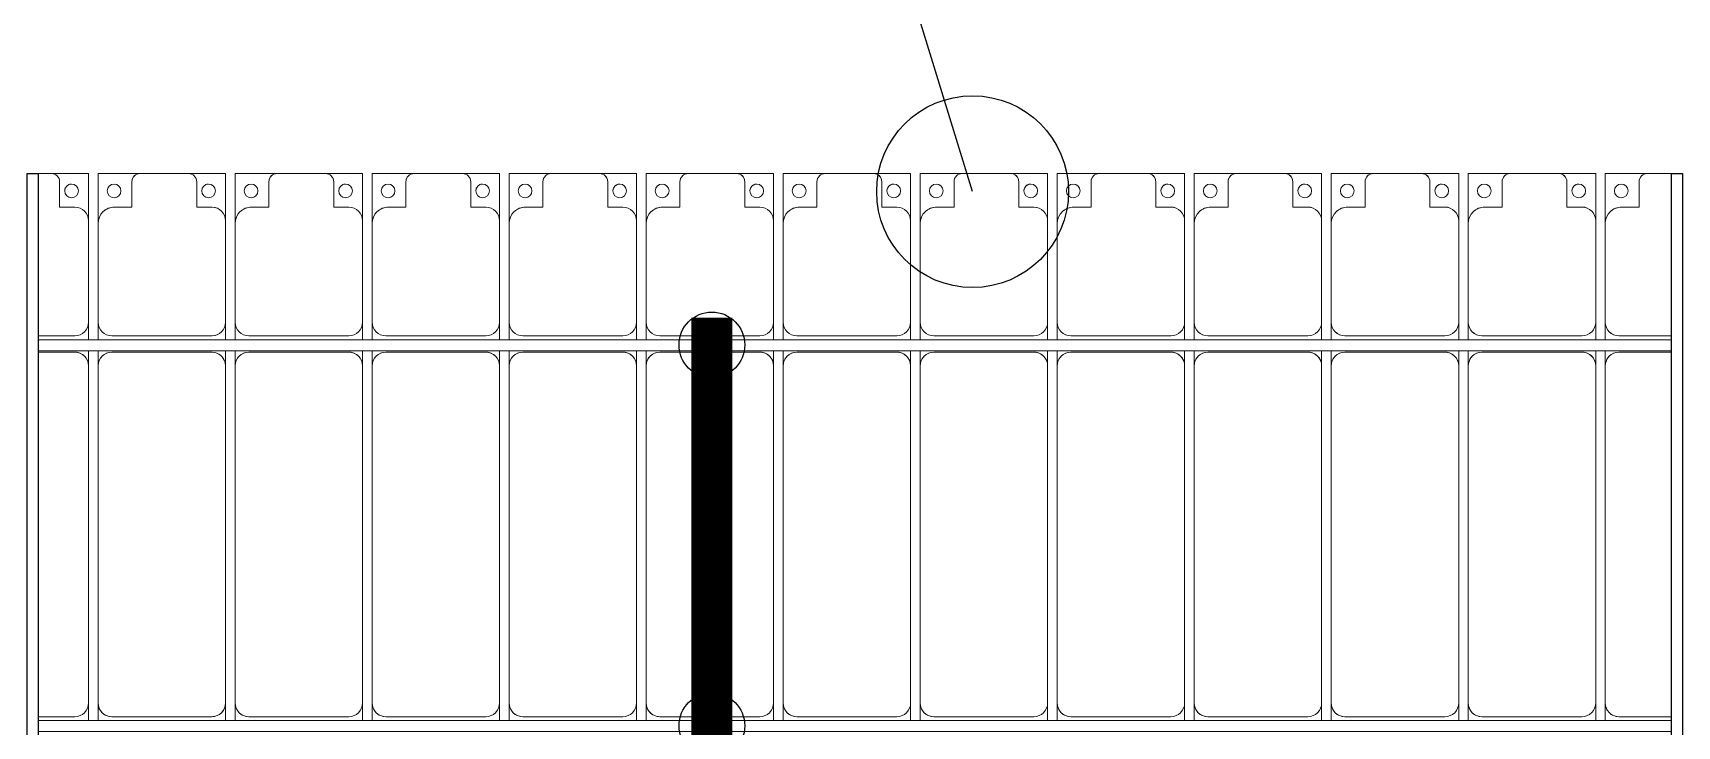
# Model space of a CAD drawing. Header units: millimetres. Extents: x -496478 to -186190, y -204059 to -87354.
# Drawn here: x -483212 to -477212, y -127424 to -124894 of the extents above; entities that cross this region are included whole.
import ezdxf

# ---------------------------------------------------------------- set-up
doc = ezdxf.new("R2010")
doc.units = ezdxf.units.MM
for name, color, linetype, lineweight in [('A-DETL-MBND', 5, 'Continuous', 9), ('A-GENM', 13, 'Continuous', 9), ('S-BEAM', 12, 'Continuous', 9)]:
    doc.layers.add(name, color=color, linetype=linetype, lineweight=lineweight)
for name, color, linetype in [('GC-BICH NEO', 6, 'Continuous'), ('GC-DAY NEO', 5, 'Continuous'), ('GC-HOP 40x60 GIA CUONG', 1, 'Continuous')]:
    doc.layers.add(name, color=color, linetype=linetype)

# ---------------------------------------------------------------- blocks, each defined once
blk = doc.blocks.new('Dầm C52 - Dầm C52-24978-BỐ TRÍ KHUNG KẾT CẤU BÈ PIN 01')
at = {"layer": 'S-BEAM', "color": 1}
for p, q in [((87389.1, 20), (93349.1, 20)), ((93349.1, -20), (87389.1, -20))]:
    blk.add_line(p, q, dxfattribs=at)
blk = doc.blocks.new('Dải phao đi lại kèm đỡ invester - DẢI PHAO ĐI LẠI-24499-BỐ TRÍ KHUNG KẾT CẤU BÈ PIN 01')
at = {"layer": 'A-DETL-MBND', "color": 8}
for p, q in [((5588.2, 1312.2), (5540, 1312.2)), ((5588.2, 1312.2), (5723.4, 1312.2)), ((5723.4, 1312.2), (5588.2, 1312.2)), ((5618.2, 1189.7), (5618.2, 1282.2)), ((5723.4, 1312.2), (5723.4, 1139.7)), ((5758.4, 1312.2), (5911.8, 1312.2)), ((5758.4, 1129.7), (5758.4, 1312.2)), ((5911.8, 1312.2), (5758.4, 1312.2)), ((5881.8, 1282.2), (5881.8, 1189.7)), ((6088.2, 1312.2), (5911.8, 1312.2)), ((6088.2, 1312.2), (6223.4, 1312.2)), ((6223.4, 1312.2), (6088.2, 1312.2)), ((6118.2, 1189.7), (6118.2, 1282.2)), ((6223.4, 1312.2), (6223.4, 1139.7)), ((6258.4, 1312.2), (6411.8, 1312.2)), ((6258.4, 1129.7), (6258.4, 1312.2)), ((6411.8, 1312.2), (6258.4, 1312.2)), ((6381.8, 1282.2), (6381.8, 1189.7)), ((6588.2, 1312.2), (6411.8, 1312.2)), ((6588.2, 1312.2), (6723.4, 1312.2)), ((6723.4, 1312.2), (6588.2, 1312.2)), ((6618.2, 1189.7), (6618.2, 1282.2)), ((6723.4, 1312.2), (6723.4, 1139.7)), ((6758.4, 1312.2), (6911.8, 1312.2)), ((6758.4, 1129.7), (6758.4, 1312.2)), ((6911.8, 1312.2), (6758.4, 1312.2)), ((6881.8, 1282.2), (6881.8, 1189.7)), ((7088.2, 1312.2), (6911.8, 1312.2)), ((7088.2, 1312.2), (7223.4, 1312.2)), ((7223.4, 1312.2), (7088.2, 1312.2)), ((7118.2, 1189.7), (7118.2, 1282.2)), ((7223.4, 1312.2), (7223.4, 1139.7)), ((7258.4, 1312.2), (7411.8, 1312.2)), ((7258.4, 1129.7), (7258.4, 1312.2)), ((7411.8, 1312.2), (7258.4, 1312.2)), ((7381.8, 1282.2), (7381.8, 1189.7)), ((7588.2, 1312.2), (7411.8, 1312.2)), ((7588.2, 1312.2), (7723.4, 1312.2)), ((7723.4, 1312.2), (7588.2, 1312.2)), ((7618.2, 1189.7), (7618.2, 1282.2)), ((7723.4, 1312.2), (7723.4, 1139.7)), ((7758.4, 1312.2), (7911.8, 1312.2)), ((7758.4, 1129.7), (7758.4, 1312.2)), ((7911.8, 1312.2), (7758.4, 1312.2)), ((7881.8, 1282.2), (7881.8, 1189.7)), ((8088.2, 1312.2), (7911.8, 1312.2)), ((8088.2, 1312.2), (8223.4, 1312.2)), ((8223.4, 1312.2), (8088.2, 1312.2)), ((8118.2, 1189.7), (8118.2, 1282.2)), ((8223.4, 1312.2), (8223.4, 1139.7)), ((8258.4, 1312.2), (8411.8, 1312.2)), ((8258.4, 1129.7), (8258.4, 1312.2)), ((8411.8, 1312.2), (8258.4, 1312.2)), ((8381.8, 1282.2), (8381.8, 1189.7)), ((8588.2, 1312.2), (8411.8, 1312.2)), ((8588.2, 1312.2), (8723.4, 1312.2)), ((8723.4, 1312.2), (8588.2, 1312.2)), ((8618.2, 1189.7), (8618.2, 1282.2)), ((8723.4, 1312.2), (8723.4, 1139.7)), ((8758.4, 1312.2), (8911.8, 1312.2)), ((8758.4, 1129.7), (8758.4, 1312.2)), ((8911.8, 1312.2), (8758.4, 1312.2)), ((8881.8, 1282.2), (8881.8, 1189.7)), ((9088.2, 1312.2), (8911.8, 1312.2)), ((9088.2, 1312.2), (9223.4, 1312.2)), ((9223.4, 1312.2), (9088.2, 1312.2)), ((9118.2, 1189.7), (9118.2, 1282.2)), ((9223.4, 1312.2), (9223.4, 1139.7)), ((9258.4, 1312.2), (9411.8, 1312.2)), ((9258.4, 1129.7), (9258.4, 1312.2)), ((9411.8, 1312.2), (9258.4, 1312.2)), ((9381.8, 1282.2), (9381.8, 1189.7)), ((9588.2, 1312.2), (9411.8, 1312.2)), ((9588.2, 1312.2), (9723.4, 1312.2)), ((9723.4, 1312.2), (9588.2, 1312.2)), ((9618.2, 1189.7), (9618.2, 1282.2)), ((9723.4, 1312.2), (9723.4, 1139.7)), ((9758.4, 1312.2), (9911.8, 1312.2)), ((9758.4, 1129.7), (9758.4, 1312.2)), ((9911.8, 1312.2), (9758.4, 1312.2)), ((9881.8, 1282.2), (9881.8, 1189.7)), ((10088.2, 1312.2), (9911.8, 1312.2)), ((10088.2, 1312.2), (10223.4, 1312.2)), ((10223.4, 1312.2), (10088.2, 1312.2)), ((10118.2, 1189.7), (10118.2, 1282.2)), ((10223.4, 1312.2), (10223.4, 1139.7)), ((10258.4, 1312.2), (10411.8, 1312.2)), ((10258.4, 1129.7), (10258.4, 1312.2)), ((10411.8, 1312.2), (10258.4, 1312.2)), ((10381.8, 1282.2), (10381.8, 1189.7)), ((10588.2, 1312.2), (10411.8, 1312.2)), ((10588.2, 1312.2), (10723.4, 1312.2)), ((10723.4, 1312.2), (10588.2, 1312.2)), ((10618.2, 1189.7), (10618.2, 1282.2)), ((10723.4, 1312.2), (10723.4, 1139.7)), ((10758.4, 1312.2), (10911.8, 1312.2)), ((10758.4, 1129.7), (10758.4, 1312.2)), ((10911.8, 1312.2), (10758.4, 1312.2)), ((10881.8, 1282.2), (10881.8, 1189.7)), ((11088.2, 1312.2), (10911.8, 1312.2)), ((11088.2, 1312.2), (11223.4, 1312.2)), ((11223.4, 1312.2), (11088.2, 1312.2)), ((11118.2, 1189.7), (11118.2, 1282.2)), ((11223.4, 1312.2), (11223.4, 1139.7)), ((11258.4, 1312.2), (11411.8, 1312.2)), ((11258.4, 1129.7), (11258.4, 1312.2)), ((11411.8, 1312.2), (11258.4, 1312.2)), ((11381.8, 1282.2), (11381.8, 1189.7)), ((11500, 1312.2), (11411.8, 1312.2)), ((5673.4, 1189.7), (5618.2, 1189.7)), ((5881.8, 1189.7), (5818.4, 1189.7)), ((6173.4, 1189.7), (6118.2, 1189.7)), ((6381.8, 1189.7), (6318.4, 1189.7)), ((6673.4, 1189.7), (6618.2, 1189.7)), ((6881.8, 1189.7), (6818.4, 1189.7)), ((7173.4, 1189.7), (7118.2, 1189.7)), ((7381.8, 1189.7), (7318.4, 1189.7)), ((7673.4, 1189.7), (7618.2, 1189.7)), ((7881.8, 1189.7), (7818.4, 1189.7)), ((8173.4, 1189.7), (8118.2, 1189.7)), ((8381.8, 1189.7), (8318.4, 1189.7)), ((8673.4, 1189.7), (8618.2, 1189.7)), ((8881.8, 1189.7), (8818.4, 1189.7)), ((9173.4, 1189.7), (9118.2, 1189.7)), ((9381.8, 1189.7), (9318.4, 1189.7)), ((9673.4, 1189.7), (9618.2, 1189.7)), ((9881.8, 1189.7), (9818.4, 1189.7)), ((10173.4, 1189.7), (10118.2, 1189.7)), ((10381.8, 1189.7), (10318.4, 1189.7)), ((10673.4, 1189.7), (10618.2, 1189.7)), ((10881.8, 1189.7), (10818.4, 1189.7)), ((11173.4, 1189.7), (11118.2, 1189.7)), ((11381.8, 1189.7), (11318.4, 1189.7)), ((5723.4, 769.7), (5723.4, 1139.7)), ((5758.4, 1129.7), (5758.4, 769.7)), ((6223.4, 769.7), (6223.4, 1139.7)), ((6258.4, 1129.7), (6258.4, 769.7)), ((6723.4, 769.7), (6723.4, 1139.7)), ((6758.4, 1129.7), (6758.4, 769.7)), ((7223.4, 769.7), (7223.4, 1139.7)), ((7258.4, 1129.7), (7258.4, 769.7)), ((7723.4, 769.7), (7723.4, 1139.7)), ((7758.4, 1129.7), (7758.4, 769.7)), ((8223.4, 769.7), (8223.4, 1139.7)), ((8258.4, 1129.7), (8258.4, 769.7)), ((8723.4, 769.7), (8723.4, 1139.7)), ((8758.4, 1129.7), (8758.4, 769.7)), ((9223.4, 769.7), (9223.4, 1139.7)), ((9258.4, 1129.7), (9258.4, 769.7)), ((9723.4, 769.7), (9723.4, 1139.7)), ((9758.4, 1129.7), (9758.4, 769.7)), ((10223.4, 769.7), (10223.4, 1139.7)), ((10258.4, 1129.7), (10258.4, 769.7)), ((10723.4, 769.7), (10723.4, 1139.7)), ((10758.4, 1129.7), (10758.4, 769.7)), ((11223.4, 769.7), (11223.4, 1139.7)), ((11258.4, 1129.7), (11258.4, 769.7)), ((5723.4, 769.7), (5723.4, 705.3)), ((5758.4, 705.3), (5758.4, 769.7)), ((6223.4, 769.7), (6223.4, 705.3)), ((6258.4, 705.3), (6258.4, 769.7)), ((6723.4, 769.7), (6723.4, 705.3)), ((6758.4, 705.3), (6758.4, 769.7)), ((7223.4, 769.7), (7223.4, 705.3)), ((7258.4, 705.3), (7258.4, 769.7)), ((7723.4, 769.7), (7723.4, 705.3)), ((7758.4, 705.3), (7758.4, 769.7)), ((8223.4, 769.7), (8223.4, 705.3)), ((8258.4, 705.3), (8258.4, 769.7)), ((8723.4, 769.7), (8723.4, 705.3)), ((8758.4, 705.3), (8758.4, 769.7)), ((9223.4, 769.7), (9223.4, 705.3)), ((9258.4, 705.3), (9258.4, 769.7)), ((9723.4, 769.7), (9723.4, 705.3)), ((9758.4, 705.3), (9758.4, 769.7)), ((10223.4, 769.7), (10223.4, 705.3)), ((10258.4, 705.3), (10258.4, 769.7)), ((10723.4, 769.7), (10723.4, 705.3)), ((10758.4, 705.3), (10758.4, 769.7)), ((11223.4, 769.7), (11223.4, 705.3)), ((11258.4, 705.3), (11258.4, 769.7)), ((5540, 719.7), (5673.4, 719.7)), ((5673.4, 660.3), (5540, 660.3)), ((5723.4, 665.3), (5723.4, 610.3)), ((5758.4, 610.3), (5758.4, 665.3)), ((5808.4, 719.7), (6173.4, 719.7)), ((6173.4, 660.3), (5808.4, 660.3)), ((6223.4, 665.3), (6223.4, 610.3)), ((6258.4, 610.3), (6258.4, 665.3)), ((6308.4, 719.7), (6673.4, 719.7)), ((6673.4, 660.3), (6308.4, 660.3)), ((6723.4, 665.3), (6723.4, 610.3)), ((6758.4, 610.3), (6758.4, 665.3)), ((6808.4, 719.7), (7173.4, 719.7)), ((7173.4, 660.3), (6808.4, 660.3)), ((7223.4, 665.3), (7223.4, 610.3)), ((7258.4, 610.3), (7258.4, 665.3)), ((7308.4, 719.7), (7673.4, 719.7)), ((7673.4, 660.3), (7308.4, 660.3)), ((7723.4, 665.3), (7723.4, 610.3)), ((7758.4, 610.3), (7758.4, 665.3)), ((7808.4, 719.7), (8173.4, 719.7)), ((8173.4, 660.3), (7808.4, 660.3)), ((8223.4, 665.3), (8223.4, 610.3)), ((8258.4, 610.3), (8258.4, 665.3)), ((8308.4, 719.7), (8673.4, 719.7)), ((8673.4, 660.3), (8308.4, 660.3)), ((8723.4, 665.3), (8723.4, 610.3)), ((8758.4, 610.3), (8758.4, 665.3)), ((8808.4, 719.7), (9173.4, 719.7)), ((9173.4, 660.3), (8808.4, 660.3)), ((9223.4, 665.3), (9223.4, 610.3)), ((9258.4, 610.3), (9258.4, 665.3)), ((9308.4, 719.7), (9673.4, 719.7)), ((9673.4, 660.3), (9308.4, 660.3)), ((9723.4, 665.3), (9723.4, 610.3)), ((9758.4, 610.3), (9758.4, 665.3)), ((9808.4, 719.7), (10173.4, 719.7)), ((10173.4, 660.3), (9808.4, 660.3)), ((10223.4, 665.3), (10223.4, 610.3)), ((10258.4, 610.3), (10258.4, 665.3)), ((10308.4, 719.7), (10673.4, 719.7)), ((10673.4, 660.3), (10308.4, 660.3)), ((10723.4, 665.3), (10723.4, 610.3)), ((10758.4, 610.3), (10758.4, 665.3)), ((10808.4, 719.7), (11173.4, 719.7)), ((11173.4, 660.3), (10808.4, 660.3)), ((11223.4, 665.3), (11223.4, 610.3)), ((11258.4, 610.3), (11258.4, 665.3)), ((11308.4, 719.7), (11500, 719.7)), ((11500, 660.3), (11308.4, 660.3)), ((5723.4, -620.3), (5723.4, 610.3)), ((5758.4, 610.3), (5758.4, -620.3)), ((6223.4, -620.3), (6223.4, 610.3)), ((6258.4, 610.3), (6258.4, -620.3)), ((6723.4, -620.3), (6723.4, 610.3)), ((6758.4, 610.3), (6758.4, -620.3)), ((7223.4, -620.3), (7223.4, 610.3)), ((7258.4, 610.3), (7258.4, -620.3)), ((7723.4, -620.3), (7723.4, 610.3)), ((7758.4, 610.3), (7758.4, -620.3)), ((8223.4, -620.3), (8223.4, 610.3)), ((8258.4, 610.3), (8258.4, -620.3)), ((8723.4, -620.3), (8723.4, 610.3)), ((8758.4, 610.3), (8758.4, -620.3)), ((9223.4, -620.3), (9223.4, 610.3)), ((9258.4, 610.3), (9258.4, -620.3)), ((9723.4, -620.3), (9723.4, 610.3)), ((9758.4, 610.3), (9758.4, -620.3)), ((10223.4, -620.3), (10223.4, 610.3)), ((10258.4, 610.3), (10258.4, -620.3)), ((10723.4, -620.3), (10723.4, 610.3)), ((10758.4, 610.3), (10758.4, -620.3)), ((11223.4, -620.3), (11223.4, 610.3)), ((11258.4, 610.3), (11258.4, -620.3)), ((5723.4, -620.3), (5723.4, -684.7)), ((5758.4, -684.7), (5758.4, -620.3)), ((6223.4, -620.3), (6223.4, -684.7)), ((6258.4, -684.7), (6258.4, -620.3)), ((6723.4, -620.3), (6723.4, -684.7)), ((6758.4, -684.7), (6758.4, -620.3)), ((7223.4, -620.3), (7223.4, -684.7)), ((7258.4, -684.7), (7258.4, -620.3)), ((7723.4, -620.3), (7723.4, -684.7)), ((7758.4, -684.7), (7758.4, -620.3)), ((8223.4, -620.3), (8223.4, -684.7)), ((8258.4, -684.7), (8258.4, -620.3)), ((8723.4, -620.3), (8723.4, -684.7)), ((8758.4, -684.7), (8758.4, -620.3)), ((9223.4, -620.3), (9223.4, -684.7)), ((9258.4, -684.7), (9258.4, -620.3)), ((9723.4, -620.3), (9723.4, -684.7)), ((9758.4, -684.7), (9758.4, -620.3)), ((10223.4, -620.3), (10223.4, -684.7)), ((10258.4, -684.7), (10258.4, -620.3)), ((10723.4, -620.3), (10723.4, -684.7)), ((10758.4, -684.7), (10758.4, -620.3)), ((11223.4, -620.3), (11223.4, -684.7)), ((11258.4, -684.7), (11258.4, -620.3)), ((5540, -670.3), (5673.4, -670.3)), ((5808.4, -670.3), (6173.4, -670.3)), ((6308.4, -670.3), (6673.4, -670.3)), ((6808.4, -670.3), (7173.4, -670.3)), ((7308.4, -670.3), (7673.4, -670.3)), ((7808.4, -670.3), (8173.4, -670.3)), ((8308.4, -670.3), (8673.4, -670.3)), ((8808.4, -670.3), (9173.4, -670.3)), ((9308.4, -670.3), (9673.4, -670.3)), ((9808.4, -670.3), (10173.4, -670.3)), ((10308.4, -670.3), (10673.4, -670.3)), ((10808.4, -670.3), (11173.4, -670.3)), ((11308.4, -670.3), (11500, -670.3))]:
    blk.add_line(p, q, dxfattribs=at)
for centre, radius, start, end in [((5588.2, 1282.2), 30, 360, 90), ((5588.2, 1282.2), 30, 75, 90), ((5588.2, 1282.2), 30, 15, 90), ((5588.2, 1282.2), 30, 75, 90), ((5661.8, 1248.6), 25, 90, 270), ((5661.8, 1248.6), 25, 150, 180), ((5661.8, 1248.6), 25, 120, 135), ((5661.8, 1248.6), 25, 90, 105), ((5661.8, 1248.6), 25, 270, 90), ((5816.8, 1248.6), 25, 90, 270), ((5816.8, 1248.6), 25, 270, 90), ((5911.8, 1282.2), 30, 90, 180), ((5911.8, 1282.2), 30, 90, 165), ((5911.8, 1282.2), 30, 90, 105), ((5911.8, 1282.2), 30, 90, 105), ((6088.2, 1282.2), 30, 360, 90), ((6088.2, 1282.2), 30, 75, 90), ((6088.2, 1282.2), 30, 15, 90), ((6088.2, 1282.2), 30, 75, 90), ((6161.8, 1248.6), 25, 90, 270), ((6161.8, 1248.6), 25, 150, 180), ((6161.8, 1248.6), 25, 120, 135), ((6161.8, 1248.6), 25, 90, 105), ((6161.8, 1248.6), 25, 270, 90), ((6316.8, 1248.6), 25, 90, 270), ((6316.8, 1248.6), 25, 270, 90), ((6411.8, 1282.2), 30, 90, 180), ((6411.8, 1282.2), 30, 90, 165), ((6411.8, 1282.2), 30, 90, 105), ((6411.8, 1282.2), 30, 90, 105), ((6588.2, 1282.2), 30, 360, 90), ((6588.2, 1282.2), 30, 75, 90), ((6588.2, 1282.2), 30, 15, 90), ((6588.2, 1282.2), 30, 75, 90), ((6661.8, 1248.6), 25, 90, 270), ((6661.8, 1248.6), 25, 150, 180), ((6661.8, 1248.6), 25, 120, 135), ((6661.8, 1248.6), 25, 90, 105), ((6661.8, 1248.6), 25, 270, 90), ((6816.8, 1248.6), 25, 90, 270), ((6816.8, 1248.6), 25, 270, 90), ((6911.8, 1282.2), 30, 90, 180), ((6911.8, 1282.2), 30, 90, 165), ((6911.8, 1282.2), 30, 90, 105), ((6911.8, 1282.2), 30, 90, 105), ((7088.2, 1282.2), 30, 360, 90), ((7088.2, 1282.2), 30, 75, 90), ((7088.2, 1282.2), 30, 15, 90), ((7088.2, 1282.2), 30, 75, 90), ((7161.8, 1248.6), 25, 90, 270), ((7161.8, 1248.6), 25, 150, 180), ((7161.8, 1248.6), 25, 120, 135), ((7161.8, 1248.6), 25, 90, 105), ((7161.8, 1248.6), 25, 270, 90), ((7316.8, 1248.6), 25, 90, 270), ((7316.8, 1248.6), 25, 270, 90), ((7411.8, 1282.2), 30, 90, 180), ((7411.8, 1282.2), 30, 90, 165), ((7411.8, 1282.2), 30, 90, 105), ((7411.8, 1282.2), 30, 90, 105), ((7588.2, 1282.2), 30, 360, 90), ((7588.2, 1282.2), 30, 75, 90), ((7588.2, 1282.2), 30, 15, 90), ((7588.2, 1282.2), 30, 75, 90), ((7661.8, 1248.6), 25, 90, 270), ((7661.8, 1248.6), 25, 150, 180), ((7661.8, 1248.6), 25, 120, 135), ((7661.8, 1248.6), 25, 90, 105), ((7661.8, 1248.6), 25, 270, 90), ((7816.8, 1248.6), 25, 90, 270), ((7816.8, 1248.6), 25, 270, 90), ((7911.8, 1282.2), 30, 90, 180), ((7911.8, 1282.2), 30, 90, 165), ((7911.8, 1282.2), 30, 90, 105), ((7911.8, 1282.2), 30, 90, 105), ((8088.2, 1282.2), 30, 360, 90), ((8088.2, 1282.2), 30, 75, 90), ((8088.2, 1282.2), 30, 15, 90), ((8088.2, 1282.2), 30, 75, 90), ((8161.8, 1248.6), 25, 90, 270), ((8161.8, 1248.6), 25, 150, 180), ((8161.8, 1248.6), 25, 120, 135), ((8161.8, 1248.6), 25, 90, 105), ((8161.8, 1248.6), 25, 270, 90), ((8316.8, 1248.6), 25, 90, 270), ((8316.8, 1248.6), 25, 270, 90), ((8411.8, 1282.2), 30, 90, 180), ((8411.8, 1282.2), 30, 90, 165), ((8411.8, 1282.2), 30, 90, 105), ((8411.8, 1282.2), 30, 90, 105), ((8588.2, 1282.2), 30, 360, 90), ((8588.2, 1282.2), 30, 75, 90), ((8588.2, 1282.2), 30, 15, 90), ((8588.2, 1282.2), 30, 75, 90), ((8661.8, 1248.6), 25, 90, 270), ((8661.8, 1248.6), 25, 150, 180), ((8661.8, 1248.6), 25, 120, 135), ((8661.8, 1248.6), 25, 90, 105), ((8661.8, 1248.6), 25, 270, 90), ((8816.8, 1248.6), 25, 90, 270), ((8816.8, 1248.6), 25, 270, 90), ((8911.8, 1282.2), 30, 90, 180), ((8911.8, 1282.2), 30, 90, 165), ((8911.8, 1282.2), 30, 90, 105), ((8911.8, 1282.2), 30, 90, 105), ((9088.2, 1282.2), 30, 360, 90), ((9088.2, 1282.2), 30, 75, 90), ((9088.2, 1282.2), 30, 15, 90), ((9088.2, 1282.2), 30, 75, 90), ((9161.8, 1248.6), 25, 90, 270), ((9161.8, 1248.6), 25, 150, 180), ((9161.8, 1248.6), 25, 120, 135), ((9161.8, 1248.6), 25, 90, 105), ((9161.8, 1248.6), 25, 270, 90), ((9316.8, 1248.6), 25, 90, 270), ((9316.8, 1248.6), 25, 270, 90), ((9411.8, 1282.2), 30, 90, 180), ((9411.8, 1282.2), 30, 90, 165), ((9411.8, 1282.2), 30, 90, 105), ((9411.8, 1282.2), 30, 90, 105), ((9588.2, 1282.2), 30, 360, 90), ((9588.2, 1282.2), 30, 75, 90), ((9588.2, 1282.2), 30, 15, 90), ((9588.2, 1282.2), 30, 75, 90), ((9661.8, 1248.6), 25, 90, 270), ((9661.8, 1248.6), 25, 150, 180), ((9661.8, 1248.6), 25, 120, 135), ((9661.8, 1248.6), 25, 90, 105), ((9661.8, 1248.6), 25, 270, 90), ((9816.8, 1248.6), 25, 90, 270), ((9816.8, 1248.6), 25, 270, 90), ((9911.8, 1282.2), 30, 90, 180), ((9911.8, 1282.2), 30, 90, 165), ((9911.8, 1282.2), 30, 90, 105), ((9911.8, 1282.2), 30, 90, 105), ((10088.2, 1282.2), 30, 360, 90), ((10088.2, 1282.2), 30, 75, 90), ((10088.2, 1282.2), 30, 15, 90), ((10088.2, 1282.2), 30, 75, 90), ((10161.8, 1248.6), 25, 90, 270), ((10161.8, 1248.6), 25, 150, 180), ((10161.8, 1248.6), 25, 120, 135), ((10161.8, 1248.6), 25, 90, 105), ((10161.8, 1248.6), 25, 270, 90), ((10316.8, 1248.6), 25, 90, 270), ((10316.8, 1248.6), 25, 270, 90), ((10411.8, 1282.2), 30, 90, 180), ((10411.8, 1282.2), 30, 90, 165), ((10411.8, 1282.2), 30, 90, 105), ((10411.8, 1282.2), 30, 90, 105), ((10588.2, 1282.2), 30, 0, 90), ((10588.2, 1282.2), 30, 75, 90), ((10588.2, 1282.2), 30, 15, 90), ((10588.2, 1282.2), 30, 75, 90), ((10661.8, 1248.6), 25, 90, 270), ((10661.8, 1248.6), 25, 150, 180), ((10661.8, 1248.6), 25, 120, 135), ((10661.8, 1248.6), 25, 90, 105), ((10661.8, 1248.6), 25, 270, 90), ((10816.8, 1248.6), 25, 90, 270), ((10816.8, 1248.6), 25, 270, 90), ((10911.8, 1282.2), 30, 90, 180), ((10911.8, 1282.2), 30, 90, 165), ((10911.8, 1282.2), 30, 90, 105), ((10911.8, 1282.2), 30, 90, 105), ((11088.2, 1282.2), 30, 0, 90), ((11088.2, 1282.2), 30, 75, 90), ((11088.2, 1282.2), 30, 15, 90), ((11088.2, 1282.2), 30, 75, 90), ((11161.8, 1248.6), 25, 90, 270), ((11161.8, 1248.6), 25, 150, 180), ((11161.8, 1248.6), 25, 120, 135), ((11161.8, 1248.6), 25, 90, 105), ((11161.8, 1248.6), 25, 270, 90), ((11316.8, 1248.6), 25, 90, 270), ((11316.8, 1248.6), 25, 270, 90), ((11411.8, 1282.2), 30, 90, 180), ((11411.8, 1282.2), 30, 90, 165), ((11411.8, 1282.2), 30, 90, 105), ((11411.8, 1282.2), 30, 90, 105), ((5673.4, 1139.7), 50, 0, 90), ((5673.4, 1139.7), 50, 45, 90), ((5818.4, 1129.7), 60, 90, 180), ((5818.4, 1129.7), 60, 90, 135), ((6173.4, 1139.7), 50, 0, 90), ((6173.4, 1139.7), 50, 45, 85.903), ((6318.4, 1129.7), 60, 90, 180), ((6318.4, 1129.7), 60, 90, 135), ((6673.4, 1139.7), 50, 360, 90), ((6673.4, 1139.7), 50, 45, 90), ((6818.4, 1129.7), 60, 90, 180), ((6818.4, 1129.7), 60, 90, 135), ((7173.4, 1139.7), 50, 0, 90), ((7173.4, 1139.7), 50, 45, 90), ((7318.4, 1129.7), 60, 90, 180), ((7318.4, 1129.7), 60, 90, 135), ((7673.4, 1139.7), 50, 0, 90), ((7673.4, 1139.7), 50, 45, 90), ((7818.4, 1129.7), 60, 90, 180), ((7818.4, 1129.7), 60, 90, 135), ((8173.4, 1139.7), 50, 0, 90), ((8173.4, 1139.7), 50, 45, 90), ((8318.4, 1129.7), 60, 90, 180), ((8318.4, 1129.7), 60, 90, 135), ((8673.4, 1139.7), 50, 0, 90), ((8673.4, 1139.7), 50, 45, 90), ((8818.4, 1129.7), 60, 90, 180), ((8818.4, 1129.7), 60, 90, 135), ((9173.4, 1139.7), 50, 0, 90), ((9173.4, 1139.7), 50, 45, 90), ((9318.4, 1129.7), 60, 90, 180), ((9318.4, 1129.7), 60, 90, 135), ((9673.4, 1139.7), 50, 0, 90), ((9673.4, 1139.7), 50, 45, 90), ((9818.4, 1129.7), 60, 90, 180), ((9818.4, 1129.7), 60, 90, 135), ((10173.4, 1139.7), 50, 0, 90), ((10173.4, 1139.7), 50, 45, 90), ((10318.4, 1129.7), 60, 90, 180), ((10318.4, 1129.7), 60, 90, 135), ((10673.4, 1139.7), 50, 0, 90), ((10673.4, 1139.7), 50, 45, 90), ((10818.4, 1129.7), 60, 90, 180), ((10818.4, 1129.7), 60, 90, 135), ((11173.4, 1139.7), 50, 0, 90), ((11173.4, 1139.7), 50, 45, 90), ((11318.4, 1129.7), 60, 90, 180), ((11318.4, 1129.7), 60, 90, 135), ((5673.4, 769.7), 50, 270, 0), ((5673.4, 769.7), 50, 270, 315), ((5808.4, 769.7), 50, 180, 270), ((5808.4, 769.7), 50, 225, 270), ((6173.4, 769.7), 50, 270, 360), ((6173.4, 769.7), 50, 274.0898, 315), ((6308.4, 769.7), 50, 180, 270), ((6308.4, 769.7), 50, 225, 270), ((6673.4, 769.7), 50, 270, 0), ((6673.4, 769.7), 50, 270, 315), ((6808.4, 769.7), 50, 180, 270), ((6808.4, 769.7), 50, 225, 270), ((7173.4, 769.7), 50, 270, 0), ((7173.4, 769.7), 50, 270, 315), ((7308.4, 769.7), 50, 180, 270), ((7308.4, 769.7), 50, 225, 270), ((7673.4, 769.7), 50, 270, 0), ((7673.4, 769.7), 50, 270, 315), ((7808.4, 769.7), 50, 180, 270), ((7808.4, 769.7), 50, 225, 270), ((8173.4, 769.7), 50, 270, 360), ((8173.4, 769.7), 50, 270, 315), ((8308.4, 769.7), 50, 180, 270), ((8308.4, 769.7), 50, 225, 270), ((8673.4, 769.7), 50, 270, 0), ((8673.4, 769.7), 50, 270, 315), ((8808.4, 769.7), 50, 180, 270), ((8808.4, 769.7), 50, 225, 270), ((9173.4, 769.7), 50, 270, 0), ((9173.4, 769.7), 50, 270, 315), ((9308.4, 769.7), 50, 180, 270), ((9308.4, 769.7), 50, 225, 270), ((9673.4, 769.7), 50, 270, 0), ((9673.4, 769.7), 50, 270, 315), ((9808.4, 769.7), 50, 180, 270), ((9808.4, 769.7), 50, 225, 270), ((10173.4, 769.7), 50, 270, 360), ((10173.4, 769.7), 50, 270, 315), ((10308.4, 769.7), 50, 180, 270), ((10308.4, 769.7), 50, 225, 270), ((10673.4, 769.7), 50, 270, 0), ((10673.4, 769.7), 50, 270, 315), ((10808.4, 769.7), 50, 180, 270), ((10808.4, 769.7), 50, 225, 270), ((11173.4, 769.7), 50, 270, 0), ((11173.4, 769.7), 50, 270, 315), ((11308.4, 769.7), 50, 180, 270), ((11308.4, 769.7), 50, 225, 270), ((5673.4, 610.3), 50, 360, 90), ((5673.4, 610.3), 50, 15, 90), ((5808.4, 610.3), 50, 90, 180), ((6173.4, 610.3), 50, 360, 90), ((6173.4, 610.3), 50, 15, 85.91113), ((6308.4, 610.3), 50, 90, 180), ((6673.4, 610.3), 50, 360, 90), ((6673.4, 610.3), 50, 15, 90), ((6808.4, 610.3), 50, 90, 180), ((7173.4, 610.3), 50, 360, 90), ((7173.4, 610.3), 50, 15, 90), ((7308.4, 610.3), 50, 90, 180), ((7673.4, 610.3), 50, 360, 90), ((7673.4, 610.3), 50, 15, 90), ((7808.4, 610.3), 50, 90, 180), ((8173.4, 610.3), 50, 360, 90), ((8173.4, 610.3), 50, 15, 90), ((8308.4, 610.3), 50, 90, 180), ((8673.4, 610.3), 50, 360, 90), ((8673.4, 610.3), 50, 15, 90), ((8808.4, 610.3), 50, 90, 180), ((9173.4, 610.3), 50, 360, 90), ((9173.4, 610.3), 50, 15, 90), ((9308.4, 610.3), 50, 90, 180), ((9673.4, 610.3), 50, 360, 90), ((9673.4, 610.3), 50, 15, 90), ((9808.4, 610.3), 50, 90, 180), ((10173.4, 610.3), 50, 360, 90), ((10173.4, 610.3), 50, 15, 90), ((10308.4, 610.3), 50, 90, 180), ((10673.4, 610.3), 50, 360, 90), ((10673.4, 610.3), 50, 15, 90), ((10808.4, 610.3), 50, 90, 180), ((11173.4, 610.3), 50, 360, 90), ((11173.4, 610.3), 50, 15, 90), ((11308.4, 610.3), 50, 90, 180), ((5808.4, 610.3), 50, 105, 180), ((6308.4, 610.3), 50, 105, 180), ((6808.4, 610.3), 50, 105, 180), ((7308.4, 610.3), 50, 105, 180), ((7808.4, 610.3), 50, 120.82036, 180), ((7808.4, 610.3), 50, 105, 120), ((8308.4, 610.3), 50, 105, 180), ((8808.4, 610.3), 50, 105, 180), ((9308.4, 610.3), 50, 105, 180), ((9808.4, 610.3), 50, 105, 180), ((10308.4, 610.3), 50, 105, 180), ((10808.4, 610.3), 50, 105, 180), ((11308.4, 610.3), 50, 105, 180), ((5673.4, -620.3), 50, 270, 0), ((5673.4, -620.3), 50, 270, 0), ((5808.4, -620.3), 50, 180, 270), ((5808.4, -620.3), 50, 195, 270), ((6173.4, -620.3), 50, 270, 0), ((6173.4, -620.3), 50, 274.06847, 0), ((6308.4, -620.3), 50, 180, 270), ((6308.4, -620.3), 50, 195, 270), ((6673.4, -620.3), 50, 270, 360), ((6673.4, -620.3), 50, 270, 360), ((6808.4, -620.3), 50, 180, 270), ((6808.4, -620.3), 50, 195, 270), ((7173.4, -620.3), 50, 270, 360), ((7173.4, -620.3), 50, 270, 360), ((7308.4, -620.3), 50, 180, 270), ((7308.4, -620.3), 50, 195, 270), ((7673.4, -620.3), 50, 270, 360), ((7673.4, -620.3), 50, 270, 360), ((7808.4, -620.3), 50, 180, 270), ((7808.4, -620.3), 50, 195, 239.15439), ((8173.4, -620.3), 50, 270, 360), ((8173.4, -620.3), 50, 270, 360), ((8308.4, -620.3), 50, 180, 270), ((8308.4, -620.3), 50, 195, 270), ((8673.4, -620.3), 50, 270, 0), ((8673.4, -620.3), 50, 270, 0), ((8808.4, -620.3), 50, 180, 270), ((8808.4, -620.3), 50, 195, 270), ((9173.4, -620.3), 50, 270, 0), ((9173.4, -620.3), 50, 270, 0), ((9308.4, -620.3), 50, 180, 270), ((9308.4, -620.3), 50, 195, 270), ((9673.4, -620.3), 50, 270, 360), ((9673.4, -620.3), 50, 270, 360), ((9808.4, -620.3), 50, 180, 270), ((9808.4, -620.3), 50, 195, 270), ((10173.4, -620.3), 50, 270, 0), ((10173.4, -620.3), 50, 270, 0), ((10308.4, -620.3), 50, 180, 270), ((10308.4, -620.3), 50, 195, 270), ((10673.4, -620.3), 50, 270, 0), ((10673.4, -620.3), 50, 270, 0), ((10808.4, -620.3), 50, 180, 270), ((10808.4, -620.3), 50, 195, 270), ((11173.4, -620.3), 50, 270, 0), ((11173.4, -620.3), 50, 270, 0), ((11308.4, -620.3), 50, 180, 270), ((11308.4, -620.3), 50, 195, 270), ((7808.4, -620.3), 50, 240, 270)]:
    blk.add_arc(centre, radius, start, end, dxfattribs=at)
blk = doc.blocks.new('Dầm C52 - Hộp 40x60-25870-BỐ TRÍ KHUNG KẾT CẤU BÈ PIN 01')
at = {"layer": 'S-BEAM', "color": 3, "lineweight": 25}
for p, q in [((-37172.3, 20), (37172.3, 20)), ((37172.3, 20), (37172.3, -20)), ((37172.3, -20), (-37172.3, -20))]:
    blk.add_line(p, q, dxfattribs=at)
blk = doc.blocks.new('HOBANMONG_BEPIN 1_rvt-1-BỐ TRÍ KHUNG KẾT CẤU BÈ PIN 01')
at = {"layer": 'A-GENM', "lineweight": 9, "rotation": 0.0007586099545854}
blk.add_blockref('Dải phao đi lại kèm đỡ invester - DẢI PHAO ĐI LẠI-24499-BỐ TRÍ KHUNG KẾT CẤU BÈ PIN 01', (-488732.3, -126719.6), dxfattribs=at)
at = {"layer": 'S-BEAM', "lineweight": 9}
for name, p, rotation in [('Dầm C52 - Hộp 40x60-25870-BỐ TRÍ KHUNG KẾT CẤU BÈ PIN 01', (-483211.8, -162579.6), 90.00075860989166), ('Dầm C52 - Hộp 40x60-25870-BỐ TRÍ KHUNG KẾT CẤU BÈ PIN 01', (-477211.8, -162579.6), 90.00075860989166), ('Dầm C52 - Dầm C52-24978-BỐ TRÍ KHUNG KẾT CẤU BÈ PIN 01', (-389843.1, -126033), 180.0007586094741), ('Dầm C52 - Dầm C52-24978-BỐ TRÍ KHUNG KẾT CẤU BÈ PIN 01', (-389843.1, -127423), 180.0007586094741)]:
    blk.add_blockref(name, p, dxfattribs=dict(at, rotation=rotation))

msp = doc.modelspace()

# ---------------------------------------------------------------- linework, layer by layer
at = {"layer": 'GC-BICH NEO'}
msp.add_circle((-479782.7, -125473.5), 350, dxfattribs=at)
at = {"layer": 'GC-DAY NEO'}
msp.add_line((-479782.7, -125473.5), (-482135.3, -117827.2), dxfattribs=at)
at = {"layer": 'GC-HOP 40x60 GIA CUONG', "const_width": 150}
msp.add_lwpolyline([(-480734, -140933), (-480734, -125933)], dxfattribs=at)
at = {"layer": 'GC-HOP 40x60 GIA CUONG'}
for centre in [(-480734, -126033), (-480734, -127423)]:
    msp.add_circle(centre, 120, dxfattribs=at)

# ---------------------------------------------------------------- block references
at = {"lineweight": 5}
msp.add_blockref('HOBANMONG_BEPIN 1_rvt-1-BỐ TRÍ KHUNG KẾT CẤU BÈ PIN 01', (0, 0), dxfattribs=at)

doc.saveas('drawing.dxf')
